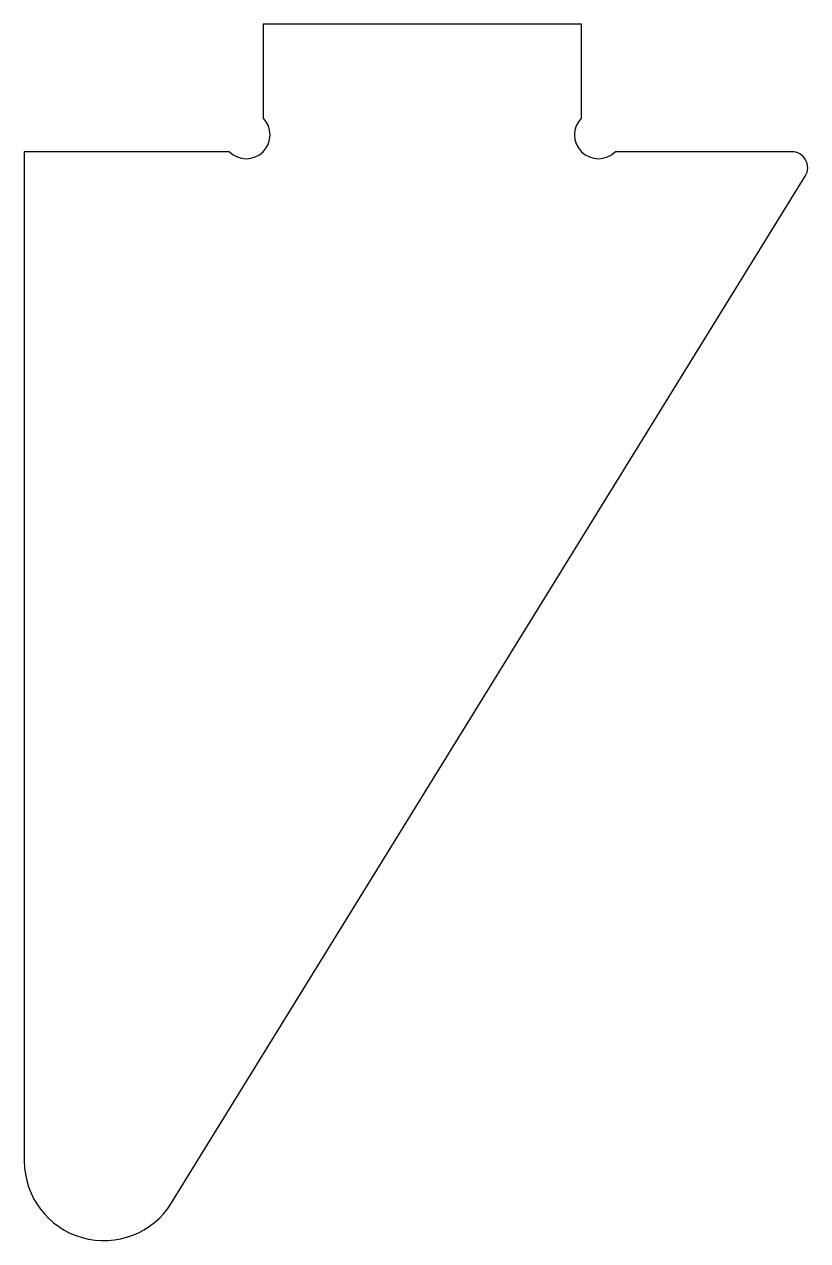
# Model space of a CAD drawing. Extents: x 0 to 128, y 0 to 192.
# Drawn here: x 78.6 to 127.8, y 115.4 to 191.8 of the extents above; entities outside this region: 2.
import ezdxf
from ezdxf.enums import TextEntityAlignment as Align

# ---------------------------------------------------------------- set-up
doc = ezdxf.new("R2010")
doc.units = 0
doc.layers.get('0').update_dxf_attribs({"linetype": 'CONTINUOUS'})

msp = doc.modelspace()

# ---------------------------------------------------------------- linework, layer by layer
at = {"color": 7, "linetype": 'CONTINUOUS'}
for p, q in [((93.551, 191.765), (93.551, 185.886)), ((113.551, 191.765), (93.551, 191.765)), ((113.551, 185.886), (113.551, 191.765)), ((78.551, 183.765), (78.551, 120.384)), ((91.43, 183.765), (78.551, 183.765)), ((126.758, 183.765), (115.672, 183.765)), ((87.806, 117.758), (127.609, 182.24))]:
    msp.add_line(p, q, dxfattribs=at)
for centre, radius, start, end in [((92.49, 184.826), 1.5, 225, 45), ((114.612, 184.826), 1.5, 135, 315), ((126.758, 182.765), 1, 328.31363, 90), ((83.551, 120.384), 5, 180, 328.31363)]:
    msp.add_arc(centre, radius, start, end, dxfattribs=at)

# ---------------------------------------------------------------- texts
for s, width, p in [('Edition étudiante de SolidWorks.', 0.667188, (0, 5.449)), ('A usage universitaire uniquement.', 0.668182, (0, 0))]:
    msp.add_text(s, height=3.633, dxfattribs=dict(at, width=width)).set_placement(p, align=Align.BOTTOM_LEFT)

doc.saveas('drawing.dxf')
